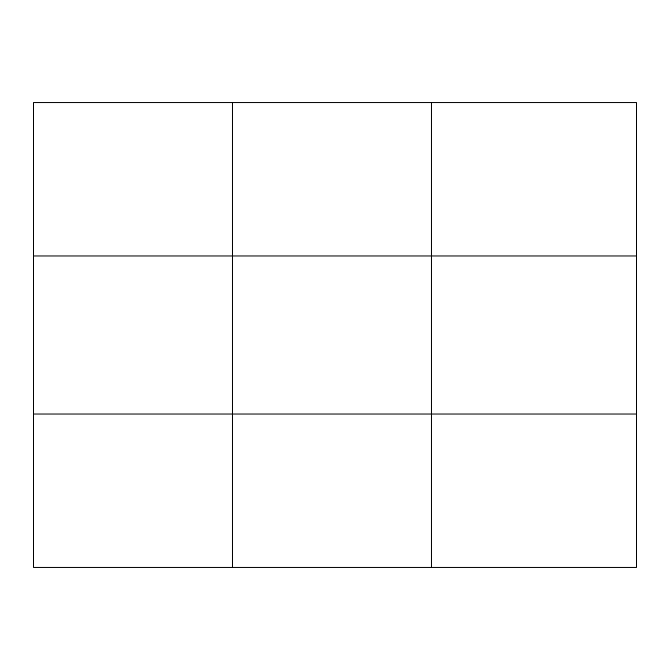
<?xml version="1.0" encoding="UTF-8"?>
<svg xmlns="http://www.w3.org/2000/svg" width="670" height="670" viewBox="0 0 670 670"><rect width="100%" height="100%" fill="white"/><g stroke="black" fill="none" stroke-linecap="round" stroke-linejoin="round"><path stroke-width="1" d="M232.49 567.457L232.49 102.543M431.48 567.457L431.48 102.543M33.5 255.965L636.5 255.965M33.5 414.035L636.5 414.035M636.5 490.742L636.5 567.457L33.5 567.457L33.5 102.543L636.5 102.543L636.5 490.742"/></g></svg>
